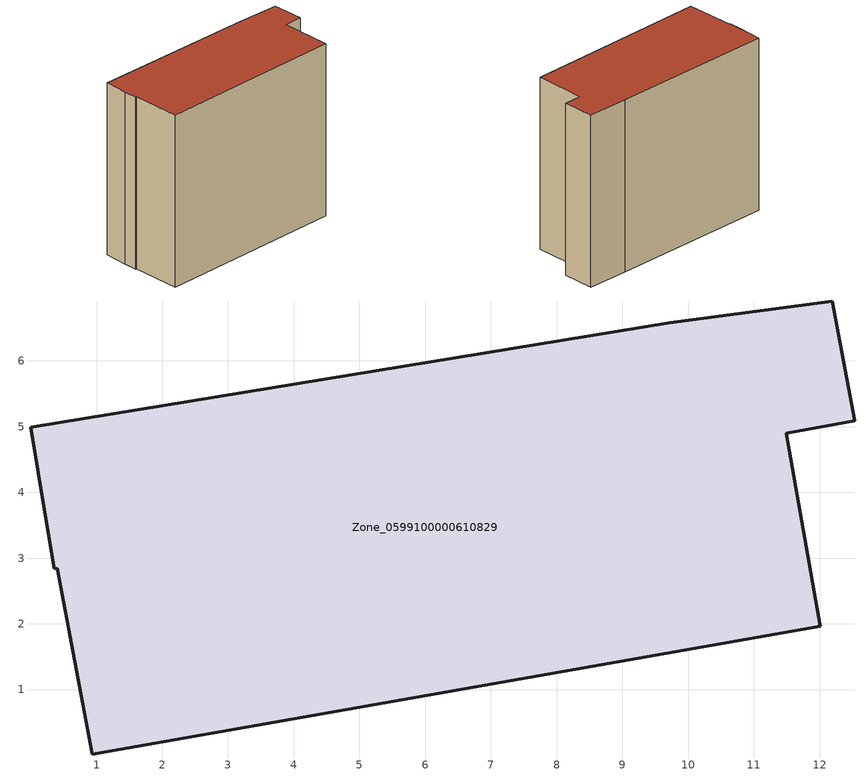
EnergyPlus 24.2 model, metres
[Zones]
Zone_0599100000610829
 floor ground (C_G): 12.53,5.09 11.49,4.9 12.01,1.96 0.93,0.02 0.4,2.85 0.35,2.84 0.23,3.61 0,4.99 9.72,6.58 12.19,6.91 z0
 wall outside (C_F): 11.49,4.9 12.53,5.09 12.19,6.91 9.72,6.58 0,4.99 0.23,3.61 0.35,2.84 0.4,2.85 0.93,0.02 12.01,1.96 11.49,4.9 z0:10.37
 roof outside (C_R): 0,4.99 0.23,3.61 0.35,2.84 0.4,2.85 0.93,0.02 12.01,1.96 11.49,4.9 12.53,5.09 12.19,6.91 9.72,6.58 z10.37
[BUILDING]
Pand.0599100000610829: North Axis=0; Terrain=City; Loads Convergence Tolerance Value=0.04; Temperature Convergence Tolerance Value=0.4; Solar Distribution=FullExterior; Maximum Number of Warmup Days=25; Minimum Number of Warmup Days=1
[Site:Location]
Rotterdam.The.Hague.AP_ZH_NLD Design_Conditions: Latitude=51.96; Longitude=4.45; Time Zone=1; Elevation=-4.5
[SITE:GROUNDTEMPERATURE:BUILDINGSURFACE]
18, 18, 18, 18, 18, 18, 18, 18, 18, 18, 18, 18
[MATERIAL] Thermal Absorptance=0.9; Solar Absorptance=0.7; Visible Absorptance=0.7
Name | Roughness | Thickness | Conductivity | Density | Specific Heat
G.TI.1946 | MediumSmooth | 0.15 | 1 | 540 | 1210
F.TI.1946 | Rough | 0.3 | 0.857143 | 1920 | 840
R.TI.1946 | MediumRough | 0.2 | 0.1 | 1500 | 1000
[CONSTRUCTION]
C_G: G.TI.1946
C_F: F.TI.1946
C_R: R.TI.1946
[ZONE]
Zone_0599100000610829: Type=1; Multiplier=1; Ceiling Height=Autocalculate; Volume=Autocalculate; Floor Area=autocalculate; Part of Total Floor Area=Yes
[ZONEINFILTRATION:DESIGNFLOWRATE]
Infil_Zone_0599100000610829: Zone or ZoneList or Space or SpaceList=Zone_0599100000610829; Schedule=AlwaysOn; Design Flow Rate Calculation Method=Flow/Area; Flow Rate per Floor Area=0.003; Constant Term Coefficient=1; Temperature Term Coefficient=0; Velocity Term Coefficient=0; Velocity Squared Term Coefficient=0
[HVACTEMPLATE:ZONE:IDEALLOADSAIRSYSTEM]
Zone_0599100000610829: Maximum Heating Supply Air Temperature=50; Minimum Cooling Supply Air Temperature=13; Maximum Heating Supply Air Humidity Ratio=0.0156; Minimum Cooling Supply Air Humidity Ratio=0.0077; Heating Limit=NoLimit; Cooling Limit=NoLimit; Dehumidification Control Type=ConstantSensibleHeatRatio; Cooling Sensible Heat Ratio=0.7; Dehumidification Setpoint=60; Humidification Control Type=None; Humidification Setpoint=30; Outdoor Air Method=None; Outdoor Air Flow Rate per Person=0.00944; Outdoor Air Flow Rate per Zone Floor Area=0; Outdoor Air Flow Rate per Zone=0; Demand Controlled Ventilation Type=None; Outdoor Air Economizer Type=NoEconomizer; Heat Recovery Type=None; Sensible Heat Recovery Effectiveness=0.7; Latent Heat Recovery Effectiveness=0.65
[ZONECONTROL:THERMOSTAT]
ThermostatControl_Zone_0599100000610829: Zone or ZoneList=Zone_0599100000610829; Control Type Schedule=DualSetpointControlType; Control 1=Thermostat_Zone_0599100000610829; Temperature Difference Between Cutout And Setpoint=0
[THERMOSTATSETPOINT:DUALSETPOINT]
Thermostat_Zone_0599100000610829: Heating Setpoint Temperature Schedule=HeatingSetpoint_Zone_0599100000610829; Cooling Setpoint Temperature Schedule=CoolingSetpoint_Zone_0599100000610829
[SCHEDULE:COMPACT]
HeatingSetpoint_Zone_0599100000610829: Through: 12/31, For: AllDays, Until: 24:00, 21
CoolingSetpoint_Zone_0599100000610829: Through: 12/31, For: AllDays, Until: 24:00, 24
DualSetpointControlType: Through: 12/31, For: AllDays, Until: 24:00, 4
AlwaysOn: Through: 12/31, For: AllDays, Until: 24:00, 1
